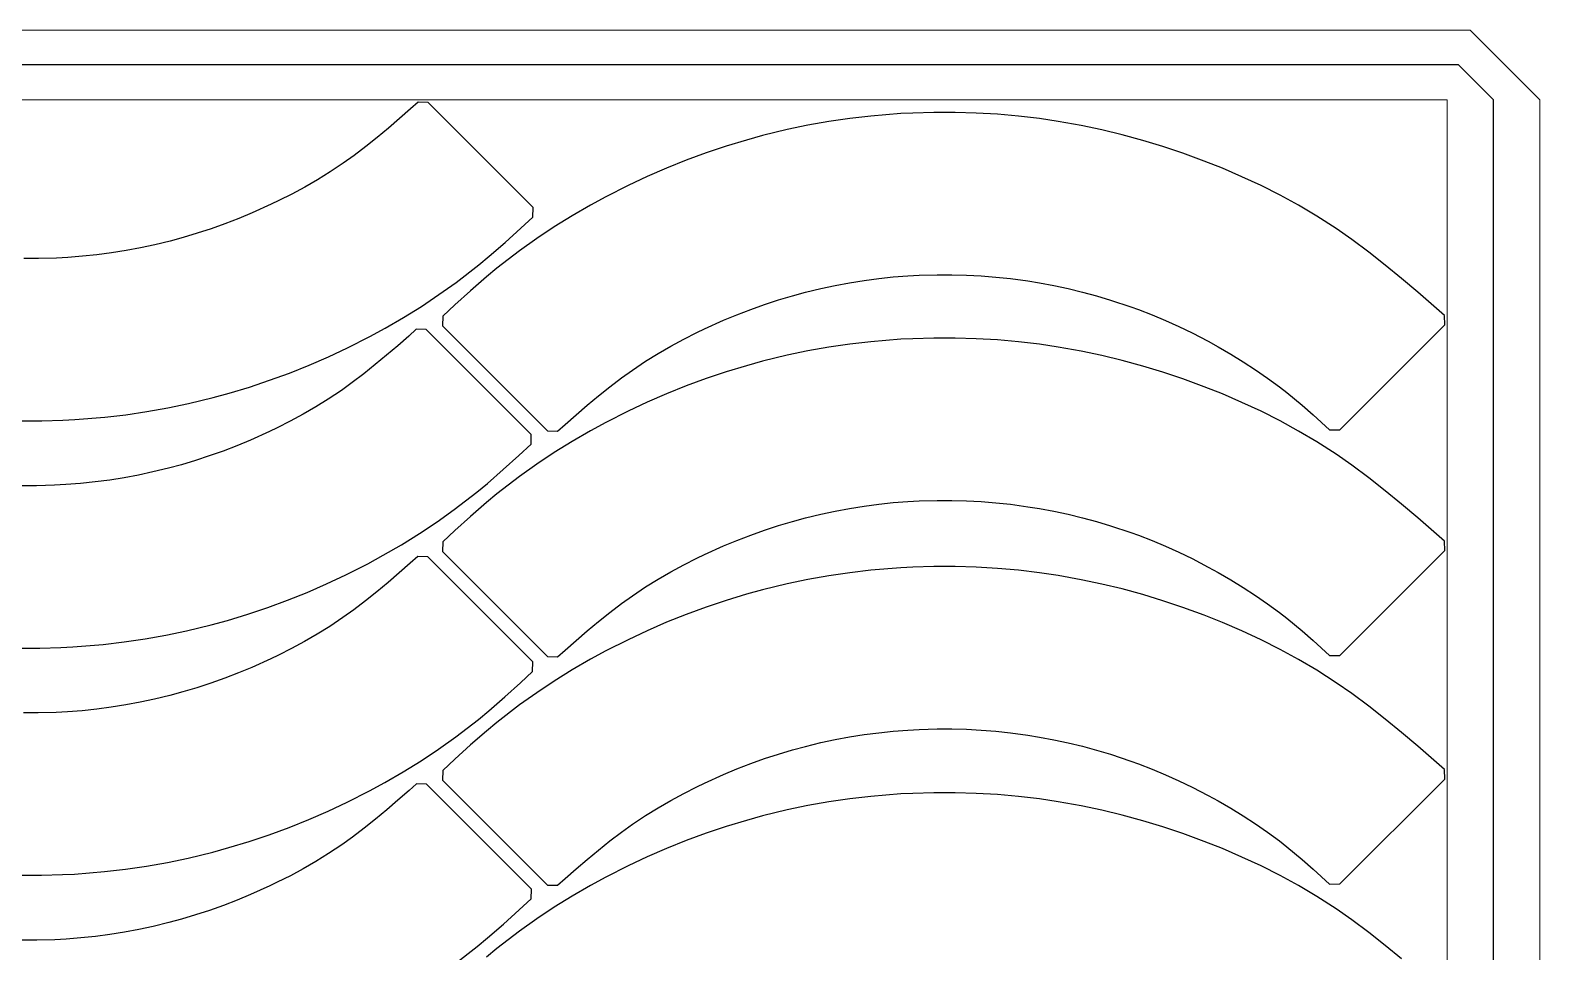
# Model space of a CAD drawing. Header units: millimetres. Extents: x -10628 to 24720, y -21829 to 4032.
# Drawn here: x 7298 to 7949, y 557 to 955 of the extents above; entities that cross this region are included whole.
import ezdxf
from ezdxf.enums import TextEntityAlignment as Align
from ezdxf.lldxf.tags import DXFTag

# ---------------------------------------------------------------- set-up
doc = ezdxf.new("R2010")
doc.units = ezdxf.units.MM
doc.layers.add('layer khung van cnc', color=7, linetype='Continuous', lineweight=25, true_color=0xfbf59b)
doc.layers.add('layer mau', color=7, linetype='Continuous')
doc.styles.add('Text Dim', font='arial.ttf')
tags = doc.linetypes.add('KVVIENMAY', pattern='A,46.311228,-10.280676,["KV VIỀN MÁY",Text Dim,S=10.028098,R=0,X=0,Y=-4.346144],-100.988212', length=157.580116).pattern_tags.tags
tags[6] = DXFTag(74, 10)

# ---------------------------------------------------------------- blocks, each defined once
blk = doc.blocks.new('khung van cnc')
at = {"lineweight": 5}
blk.add_lwpolyline([(-193, -99.44), (-193, 2370.56), (-223, 2400.56), (-1463, 2400.56), (-1493, 2370.56), (-1493, -99.44)], close=True, dxfattribs=at)
at = {"color": 1, "linetype": 'KVVIENMAY'}
blk.add_lwpolyline([(-511.88, -84.44), (-213, -84.44), (-213, 2370.56), (-228, 2385.56), (-1458.01, 2385.56), (-1473, 2370.56), (-1473, -84.44), (-1172.83, -84.44)], dxfattribs=at)
at = {"lineweight": 5}
blk.add_lwpolyline([(-513.55, -69.44), (-233, -69.44), (-233, 2370.56), (-1453, 2370.56), (-1453, -69.44), (-1173, -69.44)], dxfattribs=at)
at = {"layer": 'layer mau'}
for tag, p in [('ÁGF', (-518, -155.91)), ('TENFILE', (-518, -268.86)), ('TENFILE', (-518, -381.81)), ('TENFILE', (-518, -494.76))]:
    blk.add_attdef(tag, text='', height=30, dxfattribs=at).set_placement(p, align=Align.MIDDLE_CENTER)

msp = doc.modelspace()

# ---------------------------------------------------------------- linework, layer by layer
for p, q in [((7462.187, 920.917), (7457.423, 916.751)), ((7465.407, 923.811), (7462.187, 920.917)), ((7469.759, 923.693), (7465.407, 923.811)), ((7514.984, 878.406), (7469.759, 923.693)), ((7660.528, 917.781), (7651.478, 916.72)), ((7673.58, 918.841), (7660.528, 917.781)), ((7678.705, 919.107), (7673.58, 918.841)), ((7687.818, 919.369), (7678.705, 919.107)), ((7696.935, 919.365), (7687.818, 919.369)), ((7706.048, 919.094), (7696.935, 919.365)), ((7715.147, 918.554), (7706.048, 919.094)), ((7724.226, 917.746), (7715.147, 918.554)), ((7733.274, 916.67), (7724.226, 917.746)), ((7452.623, 912.635), (7447.768, 908.593)), ((7457.423, 916.751), (7452.623, 912.635)), ((7624.578, 911.944), (7613.935, 909.361)), ((7633.495, 913.8), (7624.578, 911.944)), ((7642.465, 915.393), (7633.495, 913.8)), ((7651.478, 916.72), (7642.465, 915.393)), ((7741.425, 915.465), (7733.274, 916.67)), ((7751.245, 913.711), (7741.425, 915.465)), ((7760.155, 911.832), (7751.245, 913.711)), ((7769.007, 909.694), (7760.155, 911.832)), ((7447.768, 908.593), (7442.84, 904.653)), ((7598.208, 904.793), (7589.569, 901.893)), ((7606.927, 907.438), (7598.208, 904.793)), ((7613.935, 909.361), (7606.927, 907.438)), ((7777.796, 907.3), (7769.007, 909.694)), ((7786.518, 904.656), (7777.796, 907.3)), ((7437.82, 900.837), (7433.149, 897.49)), ((7442.84, 904.653), (7437.82, 900.837)), ((7581.016, 898.742), (7572.556, 895.343)), ((7589.569, 901.893), (7581.016, 898.742)), ((7795.166, 901.765), (7786.518, 904.656)), ((7804.322, 898.408), (7795.166, 901.765)), ((7812.22, 895.26), (7804.322, 898.408)), ((7427.439, 893.676), (7422.072, 890.348)), ((7433.149, 897.49), (7427.439, 893.676)), ((7564.195, 891.703), (7555.94, 887.826)), ((7572.556, 895.343), (7564.195, 891.703)), ((7820.606, 891.646), (7812.22, 895.26)), ((7828.877, 887.785), (7820.606, 891.646)), ((7416.602, 887.18), (7411.039, 884.17)), ((7422.072, 890.348), (7416.602, 887.18)), ((7555.94, 887.826), (7546.404, 882.983)), ((7837.017, 883.67), (7828.877, 887.785)), ((7402.119, 879.733), (7393.897, 876.023)), ((7405.394, 881.309), (7402.119, 879.733)), ((7411.039, 884.17), (7405.394, 881.309)), ((7539.772, 879.375), (7531.878, 874.805)), ((7546.404, 882.983), (7539.772, 879.375)), ((7845.01, 879.296), (7837.017, 883.67)), ((7852.84, 874.658), (7845.01, 879.296)), ((7388.056, 873.598), (7382.157, 871.322)), ((7393.897, 876.023), (7388.056, 873.598)), ((7509.702, 869.407), (7514.906, 874.241)), ((7514.906, 874.241), (7514.984, 878.406)), ((7531.878, 874.805), (7524.13, 870.002)), ((7861.212, 869.266), (7852.84, 874.658)), ((7370.197, 867.231), (7364.142, 865.421)), ((7376.203, 869.199), (7370.197, 867.231)), ((7382.157, 871.322), (7376.203, 869.199)), ((7502.951, 863.306), (7509.702, 869.407)), ((7524.13, 870.002), (7516.541, 864.962)), ((7867.951, 864.571), (7861.212, 869.266)), ((7339.492, 859.812), (7333.245, 858.822)), ((7345.71, 860.968), (7339.492, 859.812)), ((7351.894, 862.288), (7345.71, 860.968)), ((7358.583, 863.912), (7351.894, 862.288)), ((7364.142, 865.421), (7358.583, 863.912)), ((7496.087, 857.34), (7502.951, 863.306)), ((7509.124, 859.683), (7499.402, 852.164)), ((7516.541, 864.962), (7509.124, 859.683)), ((7875.24, 859.153), (7867.951, 864.571)), ((7882.387, 853.535), (7875.24, 859.153)), ((7301.737, 856.357), (7295.413, 856.363)), ((7309.513, 856.578), (7301.737, 856.357)), ((7314.375, 856.845), (7309.513, 856.578)), ((7320.682, 857.338), (7314.375, 856.845)), ((7326.973, 857.997), (7320.682, 857.338)), ((7333.245, 858.822), (7326.973, 857.997)), ((7481.824, 846.054), (7491.546, 853.573)), ((7491.546, 853.573), (7496.087, 857.34)), ((7889.42, 847.758), (7882.387, 853.535)), ((7494.862, 848.398), (7487.998, 842.431)), ((7499.402, 852.164), (7494.862, 848.398)), ((7651.456, 845.925), (7657.704, 846.915)), ((7657.704, 846.915), (7663.975, 847.74)), ((7663.975, 847.74), (7670.267, 848.4)), ((7670.267, 848.4), (7676.573, 848.893)), ((7676.573, 848.893), (7681.435, 849.159)), ((7681.435, 849.159), (7689.212, 849.38)), ((7689.212, 849.38), (7695.535, 849.374)), ((7695.535, 849.374), (7701.856, 849.202)), ((7701.856, 849.202), (7708.17, 848.864)), ((7708.17, 848.864), (7714.472, 848.361)), ((7714.472, 848.361), (7720.76, 847.692)), ((7720.76, 847.692), (7728.275, 846.671)), ((7728.275, 846.671), (7733.273, 845.858)), ((7896.368, 841.86), (7889.42, 847.758)), ((7466.818, 835.736), (7474.408, 840.775)), ((7474.408, 840.775), (7481.824, 846.054)), ((7487.998, 842.431), (7481.247, 836.33)), ((7620.751, 838.507), (7626.807, 840.317)), ((7626.807, 840.317), (7632.365, 841.825)), ((7632.365, 841.825), (7639.054, 843.45)), ((7639.054, 843.45), (7645.238, 844.77)), ((7645.238, 844.77), (7651.456, 845.925)), ((7733.273, 845.858), (7739.489, 844.694)), ((7739.489, 844.694), (7745.673, 843.367)), ((7745.673, 843.367), (7751.819, 841.877)), ((7751.819, 841.877), (7757.923, 840.226)), ((7757.923, 840.226), (7763.98, 838.414)), ((7903.258, 835.882), (7896.368, 841.86)), ((7459.07, 830.932), (7466.818, 835.736)), ((7481.247, 836.33), (7476.042, 831.496)), ((7602.892, 832.139), (7608.791, 834.415)), ((7608.791, 834.415), (7614.745, 836.539)), ((7614.745, 836.539), (7620.751, 838.507)), ((7763.98, 838.414), (7772.703, 835.491)), ((7772.703, 835.491), (7775.933, 834.311)), ((7775.933, 834.311), (7781.821, 832.024)), ((7907.865, 831.842), (7903.258, 835.882)), ((7451.177, 826.362), (7459.07, 830.932)), ((7476.042, 831.496), (7475.964, 827.332)), ((7475.964, 827.332), (7521.189, 782.045)), ((7588.829, 826.004), (7597.051, 829.714)), ((7597.051, 829.714), (7602.892, 832.139)), ((7781.821, 832.024), (7787.647, 829.583)), ((7787.647, 829.583), (7793.41, 826.992)), ((7793.41, 826.992), (7799.105, 824.253)), ((7862.744, 782.552), (7907.997, 827.744)), ((7907.997, 827.744), (7907.865, 831.842)), ((7435.009, 817.912), (7444.544, 822.754)), ((7444.544, 822.754), (7451.177, 826.362)), ((7461.384, 822.94), (7456.621, 818.774)), ((7464.605, 825.834), (7461.384, 822.94)), ((7468.957, 825.716), (7464.605, 825.834)), ((7514.182, 780.429), (7468.957, 825.716)), ((7574.346, 818.557), (7579.909, 821.568)), ((7579.909, 821.568), (7585.555, 824.428)), ((7585.555, 824.428), (7588.829, 826.004)), ((7660.528, 820.47), (7651.478, 819.408)), ((7673.58, 821.53), (7660.528, 820.47)), ((7678.705, 821.795), (7673.58, 821.53)), ((7687.818, 822.058), (7678.705, 821.795)), ((7696.935, 822.054), (7687.818, 822.058)), ((7706.048, 821.782), (7696.935, 822.054)), ((7715.147, 821.243), (7706.048, 821.782)), ((7724.226, 820.435), (7715.147, 821.243)), ((7733.274, 819.359), (7724.226, 820.435)), ((7799.105, 824.253), (7806.079, 820.654)), ((7806.079, 820.654), (7810.289, 818.346)), ((7418.392, 810.394), (7426.753, 814.034)), ((7426.753, 814.034), (7435.009, 817.912)), ((7451.821, 814.658), (7446.966, 810.617)), ((7456.621, 818.774), (7451.821, 814.658)), ((7563.51, 812.061), (7568.876, 815.39)), ((7568.876, 815.39), (7574.346, 818.557)), ((7624.578, 814.632), (7613.935, 812.05)), ((7633.495, 816.489), (7624.578, 814.632)), ((7642.465, 818.081), (7633.495, 816.489)), ((7651.478, 819.408), (7642.465, 818.081)), ((7741.425, 818.153), (7733.274, 819.359)), ((7751.245, 816.399), (7741.425, 818.153)), ((7760.155, 814.521), (7751.245, 816.399)), ((7769.007, 812.383), (7760.155, 814.521)), ((7810.289, 818.346), (7815.767, 815.181)), ((7815.767, 815.181), (7821.158, 811.87)), ((7409.932, 806.996), (7418.392, 810.394)), ((7446.966, 810.617), (7442.038, 806.676)), ((7553.128, 804.9), (7557.799, 808.247)), ((7557.799, 808.247), (7563.51, 812.061)), ((7598.208, 807.482), (7589.569, 804.582)), ((7606.927, 810.127), (7598.208, 807.482)), ((7613.935, 812.05), (7606.927, 810.127)), ((7777.796, 809.989), (7769.007, 812.383)), ((7786.518, 807.345), (7777.796, 809.989)), ((7795.166, 804.454), (7786.518, 807.345)), ((7821.158, 811.87), (7826.453, 808.413)), ((7826.453, 808.413), (7831.642, 804.805)), ((7384.021, 798.299), (7392.74, 800.944)), ((7392.74, 800.944), (7401.379, 803.844)), ((7401.379, 803.844), (7409.932, 806.996)), ((7437.018, 802.861), (7432.347, 799.513)), ((7442.038, 806.676), (7437.018, 802.861)), ((7543.18, 797.144), (7548.108, 801.085)), ((7548.108, 801.085), (7553.128, 804.9)), ((7581.016, 801.43), (7572.556, 798.032)), ((7589.569, 804.582), (7581.016, 801.43)), ((7804.322, 801.096), (7795.166, 804.454)), ((7812.22, 797.949), (7804.322, 801.096)), ((7831.642, 804.805), (7836.717, 801.045)), ((7836.717, 801.045), (7839.942, 798.525)), ((7366.371, 793.794), (7377.014, 796.376)), ((7377.014, 796.376), (7384.021, 798.299)), ((7426.636, 795.7), (7421.27, 792.371)), ((7432.347, 799.513), (7426.636, 795.7)), ((7538.325, 793.103), (7543.18, 797.144)), ((7564.195, 794.392), (7555.94, 790.514)), ((7572.556, 798.032), (7564.195, 794.392)), ((7820.606, 794.335), (7812.22, 797.949)), ((7828.877, 790.473), (7820.606, 794.335)), ((7839.942, 798.525), (7846.502, 793.074)), ((7317.369, 786.896), (7330.421, 787.956)), ((7330.421, 787.956), (7339.47, 789.018)), ((7339.47, 789.018), (7348.484, 790.345)), ((7348.484, 790.345), (7357.453, 791.937)), ((7357.453, 791.937), (7366.371, 793.794)), ((7415.8, 789.204), (7410.237, 786.193)), ((7421.27, 792.371), (7415.8, 789.204)), ((7528.762, 784.82), (7533.525, 788.987)), ((7533.525, 788.987), (7538.325, 793.103)), ((7555.94, 790.514), (7546.404, 785.672)), ((7837.017, 786.359), (7828.877, 790.473)), ((7846.502, 793.074), (7851.247, 788.909)), ((7851.247, 788.909), (7858.396, 782.444)), ((7294.013, 786.372), (7303.13, 786.368)), ((7303.13, 786.368), (7312.243, 786.631)), ((7312.243, 786.631), (7317.369, 786.896)), ((7401.317, 781.756), (7393.095, 778.046)), ((7404.592, 783.333), (7401.317, 781.756)), ((7410.237, 786.193), (7404.592, 783.333)), ((7521.189, 782.045), (7525.541, 781.927)), ((7525.541, 781.927), (7528.762, 784.82)), ((7539.772, 782.064), (7531.878, 777.494)), ((7546.404, 785.672), (7539.772, 782.064)), ((7845.01, 781.985), (7837.017, 786.359)), ((7852.84, 777.346), (7845.01, 781.985)), ((7858.396, 782.444), (7862.744, 782.552)), ((7387.254, 775.621), (7381.355, 773.346)), ((7393.095, 778.046), (7387.254, 775.621)), ((7508.9, 771.431), (7514.104, 776.264)), ((7514.104, 776.264), (7514.182, 780.429)), ((7531.878, 777.494), (7524.13, 772.691)), ((7861.212, 771.954), (7852.84, 777.346)), ((7369.395, 769.254), (7363.34, 767.444)), ((7375.401, 771.222), (7369.395, 769.254)), ((7381.355, 773.346), (7375.401, 771.222)), ((7502.148, 765.329), (7508.9, 771.431)), ((7524.13, 772.691), (7516.541, 767.651)), ((7867.951, 767.26), (7861.212, 771.954)), ((7338.69, 761.835), (7332.443, 760.845)), ((7344.908, 762.991), (7338.69, 761.835)), ((7351.092, 764.311), (7344.908, 762.991)), ((7357.781, 765.935), (7351.092, 764.311)), ((7363.34, 767.444), (7357.781, 765.935)), ((7495.285, 759.363), (7502.148, 765.329)), ((7509.124, 762.372), (7499.402, 754.853)), ((7516.541, 767.651), (7509.124, 762.372)), ((7875.24, 761.842), (7867.951, 767.26)), ((7882.387, 756.224), (7875.24, 761.842)), ((7300.935, 758.381), (7294.611, 758.387)), ((7308.711, 758.602), (7300.935, 758.381)), ((7313.573, 758.868), (7308.711, 758.602)), ((7319.879, 759.361), (7313.573, 758.868)), ((7326.171, 760.02), (7319.879, 759.361)), ((7332.443, 760.845), (7326.171, 760.02)), ((7481.022, 748.078), (7490.744, 755.596)), ((7490.744, 755.596), (7495.285, 759.363)), ((7889.42, 750.446), (7882.387, 756.224)), ((7494.862, 751.086), (7487.998, 745.12)), ((7499.402, 754.853), (7494.862, 751.086)), ((7645.238, 747.459), (7651.456, 748.614)), ((7651.456, 748.614), (7657.704, 749.604)), ((7657.704, 749.604), (7663.975, 750.429)), ((7663.975, 750.429), (7670.267, 751.088)), ((7670.267, 751.088), (7676.573, 751.581)), ((7676.573, 751.581), (7681.435, 751.848)), ((7681.435, 751.848), (7689.212, 752.069)), ((7689.212, 752.069), (7695.535, 752.063)), ((7695.535, 752.063), (7701.856, 751.891)), ((7701.856, 751.891), (7708.17, 751.553)), ((7708.17, 751.553), (7714.472, 751.049)), ((7714.472, 751.049), (7720.76, 750.38)), ((7720.76, 750.38), (7728.275, 749.36)), ((7728.275, 749.36), (7733.273, 748.547)), ((7733.273, 748.547), (7739.489, 747.383)), ((7896.368, 744.548), (7889.42, 750.446)), ((7466.016, 737.759), (7473.606, 742.799)), ((7473.606, 742.799), (7481.022, 748.078)), ((7487.998, 745.12), (7481.247, 739.019)), ((7620.751, 741.196), (7626.807, 743.005)), ((7626.807, 743.005), (7632.365, 744.514)), ((7632.365, 744.514), (7639.054, 746.138)), ((7639.054, 746.138), (7645.238, 747.459)), ((7739.489, 747.383), (7745.673, 746.056)), ((7745.673, 746.056), (7751.819, 744.566)), ((7751.819, 744.566), (7757.923, 742.915)), ((7757.923, 742.915), (7763.98, 741.103)), ((7903.258, 738.571), (7896.368, 744.548)), ((7458.268, 732.955), (7466.016, 737.759)), ((7481.247, 739.019), (7476.042, 734.185)), ((7602.892, 734.828), (7608.791, 737.104)), ((7608.791, 737.104), (7614.745, 739.227)), ((7614.745, 739.227), (7620.751, 741.196)), ((7763.98, 741.103), (7772.703, 738.179)), ((7772.703, 738.179), (7775.933, 737)), ((7775.933, 737), (7781.821, 734.713)), ((7907.865, 734.531), (7903.258, 738.571)), ((7450.374, 728.385), (7458.268, 732.955)), ((7476.042, 734.185), (7475.964, 730.021)), ((7475.964, 730.021), (7521.189, 684.734)), ((7588.829, 728.693), (7597.051, 732.403)), ((7597.051, 732.403), (7602.892, 734.828)), ((7781.821, 734.713), (7787.647, 732.272)), ((7787.647, 732.272), (7793.41, 729.68)), ((7793.41, 729.68), (7799.105, 726.942)), ((7862.744, 685.241), (7907.997, 730.433)), ((7907.997, 730.433), (7907.865, 734.531)), ((7434.206, 719.935), (7443.742, 724.778)), ((7443.742, 724.778), (7450.374, 728.385)), ((7462.047, 724.966), (7457.283, 720.8)), ((7465.268, 727.859), (7462.047, 724.966)), ((7469.619, 727.741), (7465.268, 727.859)), ((7514.844, 682.454), (7469.619, 727.741)), ((7574.346, 721.246), (7579.909, 724.256)), ((7579.909, 724.256), (7585.555, 727.117)), ((7585.555, 727.117), (7588.829, 728.693)), ((7673.58, 723.006), (7660.528, 721.946)), ((7678.705, 723.272), (7673.58, 723.006)), ((7687.818, 723.534), (7678.705, 723.272)), ((7696.935, 723.53), (7687.818, 723.534)), ((7706.048, 723.259), (7696.935, 723.53)), ((7715.147, 722.719), (7706.048, 723.259)), ((7724.226, 721.911), (7715.147, 722.719)), ((7799.105, 726.942), (7806.079, 723.343)), ((7806.079, 723.343), (7810.289, 721.035)), ((7417.59, 712.417), (7425.951, 716.057)), ((7425.951, 716.057), (7434.206, 719.935)), ((7452.483, 716.683), (7447.628, 712.642)), ((7457.283, 720.8), (7452.483, 716.683)), ((7563.51, 714.75), (7568.876, 718.079)), ((7568.876, 718.079), (7574.346, 721.246)), ((7624.578, 716.109), (7613.935, 713.526)), ((7633.495, 717.965), (7624.578, 716.109)), ((7642.465, 719.557), (7633.495, 717.965)), ((7651.478, 720.885), (7642.465, 719.557)), ((7660.528, 721.946), (7651.478, 720.885)), ((7733.274, 720.835), (7724.226, 721.911)), ((7741.425, 719.63), (7733.274, 720.835)), ((7751.245, 717.876), (7741.425, 719.63)), ((7760.155, 715.997), (7751.245, 717.876)), ((7769.007, 713.859), (7760.155, 715.997)), ((7810.289, 721.035), (7815.767, 717.869)), ((7815.767, 717.869), (7821.158, 714.559)), ((7409.13, 709.019), (7417.59, 712.417)), ((7447.628, 712.642), (7442.7, 708.702)), ((7553.128, 707.589), (7557.799, 710.936)), ((7557.799, 710.936), (7563.51, 714.75)), ((7606.927, 711.603), (7598.208, 708.958)), ((7613.935, 713.526), (7606.927, 711.603)), ((7777.796, 711.465), (7769.007, 713.859)), ((7786.518, 708.821), (7777.796, 711.465)), ((7821.158, 714.559), (7826.453, 711.101)), ((7826.453, 711.101), (7831.642, 707.494)), ((7383.219, 700.323), (7391.938, 702.967)), ((7391.938, 702.967), (7400.577, 705.868)), ((7400.577, 705.868), (7409.13, 709.019)), ((7437.68, 704.886), (7433.009, 701.539)), ((7442.7, 708.702), (7437.68, 704.886)), ((7543.18, 699.833), (7548.108, 703.773)), ((7548.108, 703.773), (7553.128, 707.589)), ((7581.016, 702.906), (7572.556, 699.508)), ((7589.569, 706.058), (7581.016, 702.906)), ((7598.208, 708.958), (7589.569, 706.058)), ((7795.166, 705.93), (7786.518, 708.821)), ((7804.322, 702.573), (7795.166, 705.93)), ((7831.642, 707.494), (7836.717, 703.734)), ((7836.717, 703.734), (7839.942, 701.213)), ((7365.569, 695.817), (7376.211, 698.399)), ((7376.211, 698.399), (7383.219, 700.323)), ((7427.299, 697.725), (7421.932, 694.396)), ((7433.009, 701.539), (7427.299, 697.725)), ((7538.325, 695.792), (7543.18, 699.833)), ((7572.556, 699.508), (7564.195, 695.868)), ((7812.22, 699.425), (7804.322, 702.573)), ((7820.606, 695.811), (7812.22, 699.425)), ((7839.942, 701.213), (7846.502, 695.763)), ((7316.567, 688.919), (7329.619, 689.979)), ((7329.619, 689.979), (7338.668, 691.041)), ((7338.668, 691.041), (7347.681, 692.368)), ((7347.681, 692.368), (7356.651, 693.96)), ((7356.651, 693.96), (7365.569, 695.817)), ((7416.462, 691.229), (7410.899, 688.219)), ((7421.932, 694.396), (7416.462, 691.229)), ((7528.762, 687.509), (7533.525, 691.675)), ((7533.525, 691.675), (7538.325, 695.792)), ((7555.94, 691.991), (7546.404, 687.148)), ((7564.195, 695.868), (7555.94, 691.991)), ((7828.877, 691.95), (7820.606, 695.811)), ((7837.017, 687.835), (7828.877, 691.95)), ((7846.502, 695.763), (7851.247, 691.598)), ((7851.247, 691.598), (7858.396, 685.133)), ((7293.211, 688.395), (7302.328, 688.391)), ((7302.328, 688.391), (7311.441, 688.654)), ((7311.441, 688.654), (7316.567, 688.919)), ((7401.979, 683.782), (7393.757, 680.072)), ((7405.254, 685.358), (7401.979, 683.782)), ((7410.899, 688.219), (7405.254, 685.358)), ((7521.189, 684.734), (7525.541, 684.616)), ((7525.541, 684.616), (7528.762, 687.509)), ((7539.772, 683.54), (7531.878, 678.97)), ((7546.404, 687.148), (7539.772, 683.54)), ((7845.01, 683.461), (7837.017, 687.835)), ((7852.84, 678.823), (7845.01, 683.461)), ((7858.396, 685.133), (7862.744, 685.241)), ((7387.916, 677.647), (7382.018, 675.371)), ((7393.757, 680.072), (7387.916, 677.647)), ((7509.562, 673.456), (7514.766, 678.29)), ((7514.766, 678.29), (7514.844, 682.454)), ((7531.878, 678.97), (7524.13, 674.167)), ((7861.212, 673.43), (7852.84, 678.823)), ((7370.057, 671.279), (7364.002, 669.47)), ((7376.064, 673.248), (7370.057, 671.279)), ((7382.018, 675.371), (7376.064, 673.248)), ((7502.811, 667.355), (7509.562, 673.456)), ((7524.13, 674.167), (7516.541, 669.127)), ((7867.951, 668.736), (7861.212, 673.43)), ((7339.352, 663.861), (7333.105, 662.871)), ((7345.57, 665.016), (7339.352, 663.861)), ((7351.754, 666.337), (7345.57, 665.016)), ((7358.443, 667.961), (7351.754, 666.337)), ((7364.002, 669.47), (7358.443, 667.961)), ((7495.947, 661.389), (7502.811, 667.355)), ((7516.541, 669.127), (7509.124, 663.848)), ((7875.24, 663.318), (7867.951, 668.736)), ((7301.597, 660.406), (7295.273, 660.412)), ((7309.373, 660.627), (7301.597, 660.406)), ((7314.235, 660.894), (7309.373, 660.627)), ((7320.542, 661.387), (7314.235, 660.894)), ((7326.833, 662.046), (7320.542, 661.387)), ((7333.105, 662.871), (7326.833, 662.046)), ((7481.685, 650.103), (7491.406, 657.622)), ((7491.406, 657.622), (7495.947, 661.389)), ((7509.124, 663.848), (7499.402, 656.329)), ((7882.387, 657.7), (7875.24, 663.318)), ((7889.42, 651.922), (7882.387, 657.7)), ((7494.862, 652.562), (7487.998, 646.596)), ((7499.402, 656.329), (7494.862, 652.562)), ((7651.456, 650.09), (7657.704, 651.08)), ((7657.704, 651.08), (7663.975, 651.905)), ((7663.975, 651.905), (7670.267, 652.565)), ((7670.267, 652.565), (7676.573, 653.058)), ((7676.573, 653.058), (7681.435, 653.324)), ((7681.435, 653.324), (7689.212, 653.545)), ((7689.212, 653.545), (7695.535, 653.539)), ((7695.535, 653.539), (7701.856, 653.367)), ((7701.856, 653.367), (7708.17, 653.029)), ((7708.17, 653.029), (7714.472, 652.526)), ((7714.472, 652.526), (7720.76, 651.856)), ((7720.76, 651.856), (7728.275, 650.836)), ((7728.275, 650.836), (7733.273, 650.023)), ((7896.368, 646.025), (7889.42, 651.922)), ((7466.678, 639.784), (7474.268, 644.824)), ((7474.268, 644.824), (7481.685, 650.103)), ((7487.998, 646.596), (7481.247, 640.495)), ((7620.751, 642.672), (7626.807, 644.482)), ((7626.807, 644.482), (7632.365, 645.99)), ((7632.365, 645.99), (7639.054, 647.615)), ((7639.054, 647.615), (7645.238, 648.935)), ((7645.238, 648.935), (7651.456, 650.09)), ((7733.273, 650.023), (7739.489, 648.859)), ((7739.489, 648.859), (7745.673, 647.532)), ((7745.673, 647.532), (7751.819, 646.042)), ((7751.819, 646.042), (7757.923, 644.391)), ((7757.923, 644.391), (7763.98, 642.579)), ((7903.258, 640.047), (7896.368, 646.025)), ((7458.93, 634.981), (7466.678, 639.784)), ((7481.247, 640.495), (7476.042, 635.661)), ((7602.892, 636.304), (7608.791, 638.58)), ((7608.791, 638.58), (7614.745, 640.704)), ((7614.745, 640.704), (7620.751, 642.672)), ((7763.98, 642.579), (7772.703, 639.656)), ((7772.703, 639.656), (7775.933, 638.476)), ((7775.933, 638.476), (7781.821, 636.189)), ((7907.865, 636.007), (7903.258, 640.047)), ((7451.037, 630.411), (7458.93, 634.981)), ((7476.042, 635.661), (7475.964, 631.497)), ((7475.964, 631.497), (7521.189, 586.21)), ((7588.829, 630.169), (7597.051, 633.879)), ((7597.051, 633.879), (7602.892, 636.304)), ((7781.821, 636.189), (7787.647, 633.748)), ((7787.647, 633.748), (7793.41, 631.156)), ((7862.744, 586.717), (7907.997, 631.909)), ((7907.997, 631.909), (7907.865, 636.007)), ((7434.869, 621.961), (7444.405, 626.803)), ((7444.405, 626.803), (7451.037, 630.411)), ((7461.5, 626.99), (7456.736, 622.823)), ((7464.721, 629.883), (7461.5, 626.99)), ((7469.072, 629.765), (7464.721, 629.883)), ((7514.298, 584.478), (7469.072, 629.765)), ((7574.346, 622.722), (7579.909, 625.733)), ((7579.909, 625.733), (7585.555, 628.593)), ((7585.555, 628.593), (7588.829, 630.169)), ((7673.58, 625.483), (7660.528, 624.423)), ((7678.705, 625.749), (7673.58, 625.483)), ((7687.818, 626.012), (7678.705, 625.749)), ((7696.935, 626.007), (7687.818, 626.012)), ((7706.048, 625.736), (7696.935, 626.007)), ((7715.147, 625.196), (7706.048, 625.736)), ((7724.226, 624.389), (7715.147, 625.196)), ((7793.41, 631.156), (7799.105, 628.418)), ((7799.105, 628.418), (7806.079, 624.819)), ((7806.079, 624.819), (7810.289, 622.511)), ((7426.613, 618.083), (7434.869, 621.961)), ((7451.936, 618.707), (7447.081, 614.666)), ((7456.736, 622.823), (7451.936, 618.707)), ((7563.51, 616.226), (7568.876, 619.555)), ((7568.876, 619.555), (7574.346, 622.722)), ((7624.578, 618.586), (7613.935, 616.004)), ((7633.495, 620.443), (7624.578, 618.586)), ((7642.465, 622.035), (7633.495, 620.443)), ((7651.478, 623.362), (7642.465, 622.035)), ((7660.528, 624.423), (7651.478, 623.362)), ((7733.274, 623.312), (7724.226, 624.389)), ((7741.425, 622.107), (7733.274, 623.312)), ((7751.245, 620.353), (7741.425, 622.107)), ((7760.155, 618.475), (7751.245, 620.353)), ((7769.007, 616.336), (7760.155, 618.475)), ((7810.289, 622.511), (7815.767, 619.346)), ((7815.767, 619.346), (7821.158, 616.035)), ((7409.792, 611.045), (7418.252, 614.443)), ((7418.252, 614.443), (7426.613, 618.083)), ((7447.081, 614.666), (7442.153, 610.725)), ((7553.128, 609.065), (7557.799, 612.412)), ((7557.799, 612.412), (7563.51, 616.226)), ((7606.927, 614.08), (7598.208, 611.436)), ((7613.935, 616.004), (7606.927, 614.08)), ((7777.796, 613.943), (7769.007, 616.336)), ((7786.518, 611.298), (7777.796, 613.943)), ((7821.158, 616.035), (7826.453, 612.578)), ((7826.453, 612.578), (7831.642, 608.97)), ((7392.6, 604.993), (7401.239, 607.893)), ((7401.239, 607.893), (7409.792, 611.045)), ((7437.133, 606.91), (7432.463, 603.562)), ((7442.153, 610.725), (7437.133, 606.91)), ((7548.108, 605.25), (7553.128, 609.065)), ((7581.016, 605.384), (7572.556, 601.986)), ((7589.569, 608.535), (7581.016, 605.384)), ((7598.208, 611.436), (7589.569, 608.535)), ((7795.166, 608.407), (7786.518, 611.298)), ((7804.322, 605.05), (7795.166, 608.407)), ((7831.642, 608.97), (7836.717, 605.21)), ((7366.231, 597.843), (7376.874, 600.425)), ((7376.874, 600.425), (7383.882, 602.348)), ((7383.882, 602.348), (7392.6, 604.993)), ((7426.752, 599.749), (7421.386, 596.42)), ((7432.463, 603.562), (7426.752, 599.749)), ((7538.325, 597.268), (7543.18, 601.309)), ((7543.18, 601.309), (7548.108, 605.25)), ((7572.556, 601.986), (7564.195, 598.346)), ((7812.22, 601.902), (7804.322, 605.05)), ((7820.606, 598.289), (7812.22, 601.902)), ((7836.717, 605.21), (7839.942, 602.69)), ((7839.942, 602.69), (7846.502, 597.239)), ((7330.281, 592.005), (7339.33, 593.067)), ((7339.33, 593.067), (7348.344, 594.394)), ((7348.344, 594.394), (7357.313, 595.986)), ((7357.313, 595.986), (7366.231, 597.843)), ((7415.915, 593.253), (7410.352, 590.242)), ((7421.386, 596.42), (7415.915, 593.253)), ((7528.762, 588.985), (7533.525, 593.152)), ((7533.525, 593.152), (7538.325, 597.268)), ((7555.94, 594.468), (7546.404, 589.625)), ((7564.195, 598.346), (7555.94, 594.468)), ((7828.877, 594.427), (7820.606, 598.289)), ((7837.017, 590.312), (7828.877, 594.427)), ((7846.502, 597.239), (7851.247, 593.074)), ((7851.247, 593.074), (7858.396, 586.609)), ((7293.873, 590.421), (7302.99, 590.417)), ((7302.99, 590.417), (7312.103, 590.68)), ((7312.103, 590.68), (7317.229, 590.945)), ((7317.229, 590.945), (7330.281, 592.005)), ((7401.433, 585.806), (7393.211, 582.096)), ((7404.707, 587.382), (7401.433, 585.806)), ((7410.352, 590.242), (7404.707, 587.382)), ((7521.189, 586.21), (7525.541, 586.092)), ((7525.541, 586.092), (7528.762, 588.985)), ((7539.772, 586.017), (7531.878, 581.447)), ((7546.404, 589.625), (7539.772, 586.017)), ((7845.01, 585.938), (7837.017, 590.312)), ((7852.84, 581.3), (7845.01, 585.938)), ((7858.396, 586.609), (7862.744, 586.717)), ((7387.37, 579.671), (7381.471, 577.395)), ((7393.211, 582.096), (7387.37, 579.671)), ((7509.015, 575.48), (7514.219, 580.314)), ((7514.219, 580.314), (7514.298, 584.478)), ((7531.878, 581.447), (7524.13, 576.644)), ((7861.212, 575.908), (7852.84, 581.3)), ((7369.511, 573.303), (7363.455, 571.493)), ((7375.517, 575.271), (7369.511, 573.303)), ((7381.471, 577.395), (7375.517, 575.271)), ((7502.264, 569.379), (7509.015, 575.48)), ((7524.13, 576.644), (7516.541, 571.604)), ((7867.951, 571.213), (7861.212, 575.908)), ((7345.024, 567.04), (7338.805, 565.885)), ((7351.208, 568.36), (7345.024, 567.04)), ((7357.897, 569.985), (7351.208, 568.36)), ((7363.455, 571.493), (7357.897, 569.985)), ((7495.4, 563.412), (7502.264, 569.379)), ((7509.124, 566.325), (7499.402, 558.806)), ((7516.541, 571.604), (7509.124, 566.325)), ((7875.24, 565.795), (7867.951, 571.213)), ((7301.05, 562.43), (7294.727, 562.436)), ((7308.826, 562.651), (7301.05, 562.43)), ((7313.689, 562.917), (7308.826, 562.651)), ((7319.995, 563.41), (7313.689, 562.917)), ((7326.286, 564.07), (7319.995, 563.41)), ((7332.558, 564.894), (7326.286, 564.07)), ((7338.805, 565.885), (7332.558, 564.894)), ((7490.86, 559.646), (7495.4, 563.412)), ((7882.387, 560.178), (7875.24, 565.795)), ((7889.42, 554.4), (7882.387, 560.178)), ((7481.138, 552.127), (7490.86, 559.646)), ((7499.402, 558.806), (7494.862, 555.04))]:
    msp.add_line(p, q)

# ---------------------------------------------------------------- block references
at = {"layer": 'layer khung van cnc'}
msp.add_blockref('khung van cnc', (8142.01, -1445.743), dxfattribs=at)

doc.saveas('drawing.dxf')
